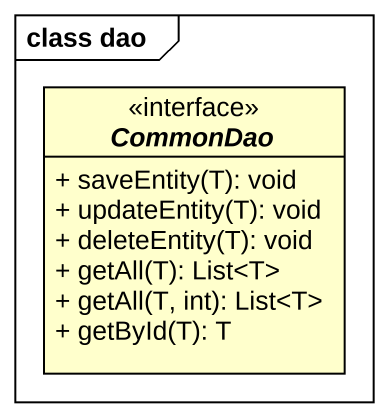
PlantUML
@startuml
mainframe class dao
hide circle
hide empty members
skinparam classAttributeIconSize 0
interface CommonDao <<interface>> {
  + saveEntity(T): void
  + updateEntity(T): void
  + deleteEntity(T): void
  + getAll(T): List<T>
  + getAll(T, int): List<T>
  + getById(T): T
}
@enduml
